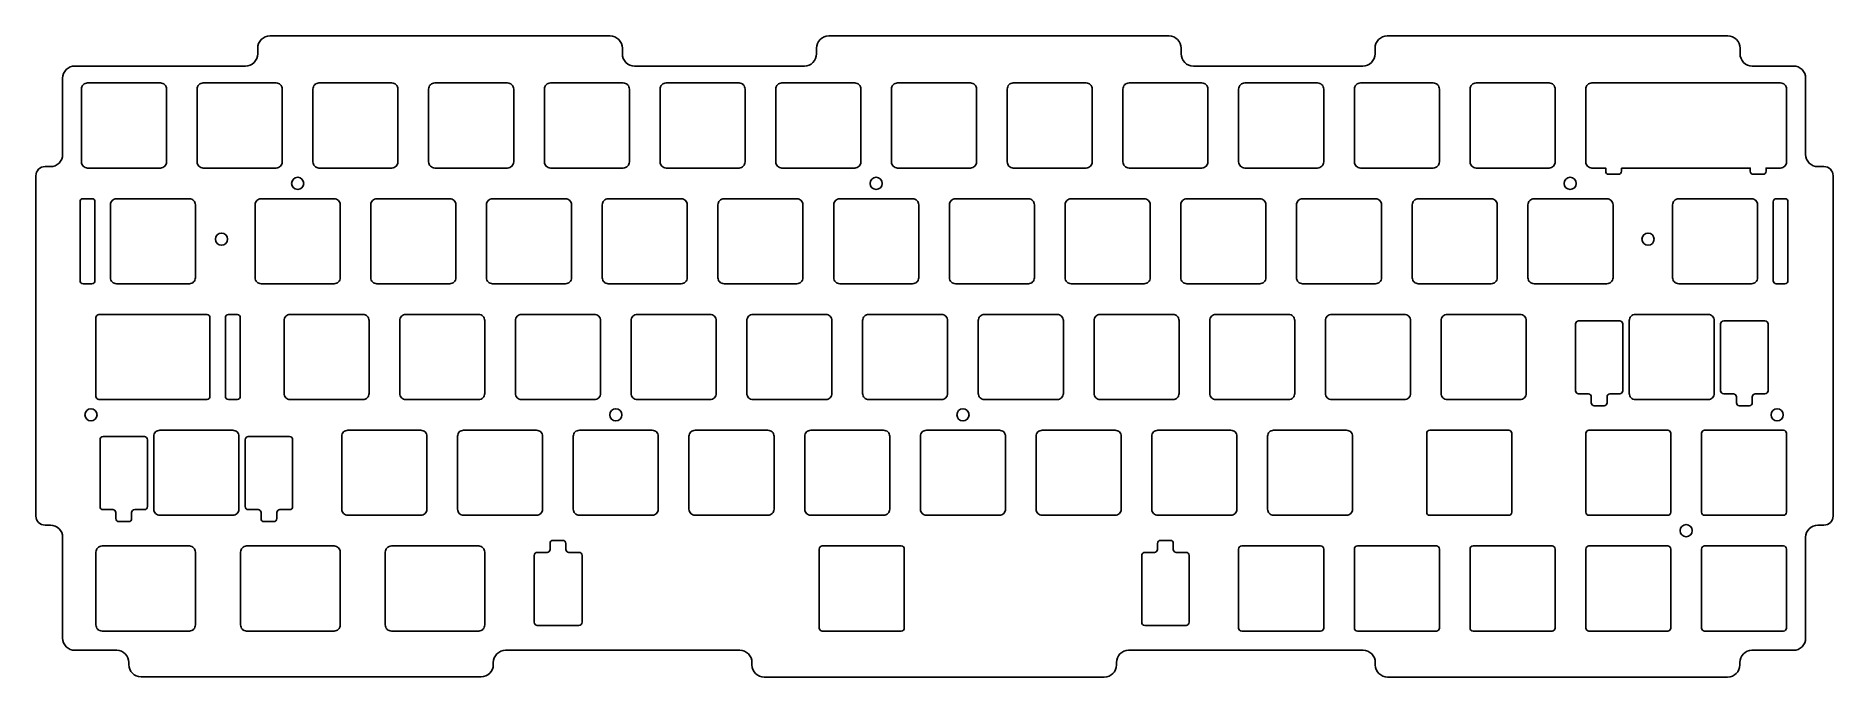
# Model space of a CAD drawing. Header units: millimetres. Extents: x 189 to 485, y 116 to 221.
import ezdxf

# ---------------------------------------------------------------- set-up
doc = ezdxf.new("R2010")
doc.units = ezdxf.units.MM
doc.header["$MEASUREMENT"] = 0

msp = doc.modelspace()

# ---------------------------------------------------------------- linework, layer by layer
for points in [[(478.09, 216.09, -0.414214), (480.09, 214.09), (480.09, 201.54, 0.414214), (482.09, 199.54), (483.11, 199.54, -0.414214), (484.61, 198.04), (484.61, 142.04, -0.414214), (483.11, 140.54), (482.09, 140.54, 0.414214), (480.09, 138.54), (480.09, 121.94, -0.414214), (478.09, 119.94), (471.25, 119.94, 0.414214), (469.25, 117.94), (469.25, 117.54, -0.414213), (467.25, 115.54), (411.25, 115.54, -0.414213), (409.25, 117.54), (409.25, 117.94, 0.414214), (407.25, 119.94), (368.63, 119.94, 0.414214), (366.63, 117.94), (366.63, 117.54, -0.414213), (364.63, 115.54), (308.63, 115.54, -0.414213), (306.63, 117.54), (306.63, 117.94, 0.414214), (304.63, 119.94), (266.05, 119.94, 0.414214), (264.05, 117.94), (264.05, 117.59, -0.414213), (262.05, 115.59), (206.05, 115.59, -0.414213), (204.05, 117.59), (204.05, 117.94, 0.414214), (202.05, 119.94), (195.15, 119.94, -0.414214), (193.15, 121.94), (193.15, 138.54, 0.414214), (191.15, 140.54), (190.25, 140.54, -0.414214), (188.75, 142.04), (188.75, 198.04, -0.414214), (190.25, 199.54), (191.15, 199.54, 0.414214), (193.15, 201.54), (193.15, 214.09, -0.414214), (195.15, 216.09), (223.26, 216.09, 0.414214), (225.26, 218.09), (225.26, 219.04, -0.414214), (227.26, 221.04), (283.29, 221.04, -0.414214), (285.29, 219.04), (285.29, 218.09, 0.414214), (287.29, 216.09), (315.26, 216.09, 0.414214), (317.26, 218.09), (317.26, 219.04, -0.414214), (319.26, 221.04), (375.29, 221.04, -0.414214), (377.29, 219.04), (377.29, 218.09, 0.414214), (379.29, 216.09), (407.2, 216.09, 0.414214), (409.2, 218.09), (409.2, 219.04, -0.414214), (411.2, 221.04), (467.3, 221.04, -0.414214), (469.3, 219.04), (469.3, 218.09, 0.414214), (471.3, 216.09)], [(196.25, 212.31, -0.414214), (197.25, 213.31), (209.25, 213.31, -0.414214), (210.25, 212.31), (210.25, 200.31, -0.414214), (209.25, 199.31), (197.25, 199.31, -0.414214), (196.25, 200.31)], [(215.3, 212.31, -0.414214), (216.3, 213.31), (228.3, 213.31, -0.414214), (229.3, 212.31), (229.3, 200.31, -0.414214), (228.3, 199.31), (216.3, 199.31, -0.414214), (215.3, 200.31)], [(248.35, 200.31, -0.414214), (247.35, 199.31), (235.35, 199.31, -0.414214), (234.35, 200.31), (234.35, 212.31, -0.414214), (235.35, 213.31), (247.35, 213.31, -0.414214), (248.35, 212.31)], [(267.4, 200.31, -0.414214), (266.4, 199.31), (254.4, 199.31, -0.414214), (253.4, 200.31), (253.4, 212.31, -0.414214), (254.4, 213.31), (266.4, 213.31, -0.414214), (267.4, 212.31)], [(286.45, 200.31, -0.414214), (285.45, 199.31), (273.45, 199.31, -0.414214), (272.45, 200.31), (272.45, 212.31, -0.414214), (273.45, 213.31), (285.45, 213.31, -0.414214), (286.45, 212.31)], [(291.5, 212.31, -0.414214), (292.5, 213.31), (304.5, 213.31, -0.414214), (305.5, 212.31), (305.5, 200.31, -0.414214), (304.5, 199.31), (292.5, 199.31, -0.414214), (291.5, 200.31)], [(311.55, 199.31, -0.414214), (310.55, 200.31), (310.55, 212.31, -0.414214), (311.55, 213.31), (323.55, 213.31, -0.414214), (324.55, 212.31), (324.55, 200.31, -0.414214), (323.55, 199.31)], [(343.6, 200.31, -0.414214), (342.6, 199.31), (330.6, 199.31, -0.414214), (329.6, 200.31), (329.6, 212.31, -0.414214), (330.6, 213.31), (342.6, 213.31, -0.414214), (343.6, 212.31)], [(361.65, 213.31, -0.414214), (362.65, 212.31), (362.65, 200.31, -0.414214), (361.65, 199.31), (349.65, 199.31, -0.414214), (348.65, 200.31), (348.65, 212.31, -0.414214), (349.65, 213.31)], [(380.7, 213.31, -0.414214), (381.7, 212.31), (381.7, 200.31, -0.414214), (380.7, 199.31), (368.7, 199.31, -0.414214), (367.7, 200.31), (367.7, 212.31, -0.414214), (368.7, 213.31)], [(399.75, 213.31, -0.414214), (400.75, 212.31), (400.75, 200.31, -0.414214), (399.75, 199.31), (387.75, 199.31, -0.414214), (386.75, 200.31), (386.75, 212.31, -0.414214), (387.75, 213.31)], [(418.8, 213.31, -0.414214), (419.8, 212.31), (419.8, 200.31, -0.414214), (418.8, 199.31), (406.8, 199.31, -0.414214), (405.8, 200.31), (405.8, 212.31, -0.414214), (406.8, 213.31)], [(437.85, 213.31, -0.414214), (438.85, 212.31), (438.85, 200.31, -0.414214), (437.85, 199.31), (425.85, 199.31, -0.414214), (424.85, 200.31), (424.85, 212.31, -0.414214), (425.85, 213.31)], [(449.78, 199.31), (470.98, 199.31), (470.98, 198.77, 0.414214), (471.48, 198.27), (473.08, 198.27, 0.414214), (473.58, 198.77), (473.58, 199.31), (475.95, 199.31, 0.414214), (476.95, 200.31), (476.95, 212.31, 0.414214), (475.95, 213.31), (444.9, 213.31, 0.414214), (443.9, 212.31), (443.9, 200.31, 0.414214), (444.9, 199.31), (447.18, 199.31), (447.18, 198.77, 0.414214), (447.68, 198.27), (449.28, 198.27, 0.414214), (449.78, 198.77)], [(196.02, 193.76, -0.414214), (196.52, 194.26), (197.97, 194.26, -0.414214), (198.47, 193.76), (198.47, 180.76, -0.414214), (197.97, 180.26), (196.52, 180.26, -0.414214), (196.02, 180.76)], [(201.01, 193.26, -0.414214), (202.01, 194.26), (214.01, 194.26, -0.414214), (215.01, 193.26), (215.01, 181.26, -0.414214), (214.01, 180.26), (202.01, 180.26, -0.414214), (201.01, 181.26)], [(237.83, 194.26, -0.414214), (238.83, 193.26), (238.83, 181.26, -0.414214), (237.83, 180.26), (225.83, 180.26, -0.414214), (224.83, 181.26), (224.83, 193.26, -0.414214), (225.83, 194.26)], [(256.88, 194.26, -0.414214), (257.88, 193.26), (257.88, 181.26, -0.414214), (256.88, 180.26), (244.88, 180.26, -0.414214), (243.88, 181.26), (243.88, 193.26, -0.414214), (244.88, 194.26)], [(275.93, 194.26, -0.414214), (276.93, 193.26), (276.93, 181.26, -0.414214), (275.93, 180.26), (263.93, 180.26, -0.414214), (262.93, 181.26), (262.93, 193.26, -0.414214), (263.93, 194.26)], [(294.98, 194.26, -0.414214), (295.98, 193.26), (295.98, 181.26, -0.414214), (294.98, 180.26), (282.98, 180.26, -0.414214), (281.98, 181.26), (281.98, 193.26, -0.414214), (282.98, 194.26)], [(314.03, 194.26, -0.414214), (315.03, 193.26), (315.03, 181.26, -0.414214), (314.03, 180.26), (302.03, 180.26, -0.414214), (301.03, 181.26), (301.03, 193.26, -0.414214), (302.03, 194.26)], [(334.08, 181.26, -0.414214), (333.08, 180.26), (321.08, 180.26, -0.414214), (320.08, 181.26), (320.08, 193.26, -0.414214), (321.08, 194.26), (333.08, 194.26, -0.414214), (334.08, 193.26)], [(353.13, 181.26, -0.414214), (352.13, 180.26), (340.13, 180.26, -0.414214), (339.13, 181.26), (339.13, 193.26, -0.414214), (340.13, 194.26), (352.13, 194.26, -0.414214), (353.13, 193.26)], [(372.18, 181.26, -0.414214), (371.18, 180.26), (359.18, 180.26, -0.414214), (358.18, 181.26), (358.18, 193.26, -0.414214), (359.18, 194.26), (371.18, 194.26, -0.414214), (372.18, 193.26)], [(377.23, 193.26, -0.414214), (378.23, 194.26), (390.23, 194.26, -0.414214), (391.23, 193.26), (391.23, 181.26, -0.414214), (390.23, 180.26), (378.23, 180.26, -0.414214), (377.23, 181.26)], [(397.28, 180.26, -0.414214), (396.28, 181.26), (396.28, 193.26, -0.414214), (397.28, 194.26), (409.28, 194.26, -0.414214), (410.28, 193.26), (410.28, 181.26, -0.414214), (409.28, 180.26)], [(415.33, 193.26, -0.414214), (416.33, 194.26), (428.33, 194.26, -0.414214), (429.33, 193.26), (429.33, 181.26, -0.414214), (428.33, 180.26), (416.33, 180.26, -0.414214), (415.33, 181.26)], [(434.38, 193.26, -0.414214), (435.38, 194.26), (447.38, 194.26, -0.414214), (448.38, 193.26), (448.38, 181.26, -0.414214), (447.38, 180.26), (435.38, 180.26, -0.414214), (434.38, 181.26)], [(458.19, 193.26, -0.414214), (459.19, 194.26), (471.19, 194.26, -0.414214), (472.19, 193.26), (472.19, 181.26, -0.414214), (471.19, 180.26), (459.19, 180.26, -0.414214), (458.19, 181.26)], [(477.18, 180.76), (477.18, 193.76, 0.414214), (476.68, 194.26), (475.24, 194.26, 0.414214), (474.74, 193.76), (474.74, 180.76, 0.414214), (475.24, 180.26), (476.68, 180.26, 0.414214)], [(217.4, 174.22), (217.4, 174.71, 0.414214), (216.9, 175.21), (199.13, 175.21, 0.414214), (198.63, 174.71), (198.63, 161.71, 0.414214), (199.13, 161.21), (216.9, 161.21, 0.414214), (217.4, 161.71), (217.4, 162.19, 0.003953), (217.4, 162.21), (217.4, 174.21, 0.003953)], [(220.44, 161.21, -0.414214), (219.94, 161.71), (219.94, 174.71, -0.414214), (220.44, 175.21), (221.89, 175.21, -0.414214), (222.39, 174.71), (222.39, 161.71, -0.414214), (221.89, 161.21)], [(243.59, 162.21, -0.414214), (242.59, 161.21), (230.59, 161.21, -0.414214), (229.59, 162.21), (229.59, 174.21, -0.414214), (230.59, 175.21), (242.59, 175.21, -0.414214), (243.59, 174.21)], [(261.64, 175.21, -0.414214), (262.64, 174.21), (262.64, 162.21, -0.414214), (261.64, 161.21), (249.64, 161.21, -0.414214), (248.64, 162.21), (248.64, 174.21, -0.414214), (249.64, 175.21)], [(280.69, 175.21, -0.414214), (281.69, 174.21), (281.69, 162.21, -0.414214), (280.69, 161.21), (268.69, 161.21, -0.414214), (267.69, 162.21), (267.69, 174.21, -0.414214), (268.69, 175.21)], [(300.74, 162.21, -0.414214), (299.74, 161.21), (287.74, 161.21, -0.414214), (286.74, 162.21), (286.74, 174.21, -0.414214), (287.74, 175.21), (299.74, 175.21, -0.414214), (300.74, 174.21)], [(319.79, 162.21, -0.414214), (318.79, 161.21), (306.79, 161.21, -0.414214), (305.79, 162.21), (305.79, 174.21, -0.414214), (306.79, 175.21), (318.79, 175.21, -0.414214), (319.79, 174.21)], [(338.84, 162.21, -0.414214), (337.84, 161.21), (325.84, 161.21, -0.414214), (324.84, 162.21), (324.84, 174.21, -0.414214), (325.84, 175.21), (337.84, 175.21, -0.414214), (338.84, 174.21)], [(344.89, 161.21, -0.414214), (343.89, 162.21), (343.89, 174.21, -0.414214), (344.89, 175.21), (356.89, 175.21, -0.414214), (357.89, 174.21), (357.89, 162.21, -0.414214), (356.89, 161.21)], [(376.94, 162.21, -0.414214), (375.94, 161.21), (363.94, 161.21, -0.414214), (362.94, 162.21), (362.94, 174.21, -0.414214), (363.94, 175.21), (375.94, 175.21, -0.414214), (376.94, 174.21)], [(395.99, 162.21, -0.414214), (394.99, 161.21), (382.99, 161.21, -0.414214), (381.99, 162.21), (381.99, 174.21, -0.414214), (382.99, 175.21), (394.99, 175.21, -0.414214), (395.99, 174.21)], [(401.04, 174.21, -0.414214), (402.04, 175.21), (414.04, 175.21, -0.414214), (415.04, 174.21), (415.04, 162.21, -0.414214), (414.04, 161.21), (402.04, 161.21, -0.414214), (401.04, 162.21)], [(434.09, 162.21, -0.414214), (433.09, 161.21), (421.09, 161.21, -0.414214), (420.09, 162.21), (420.09, 174.21, -0.414214), (421.09, 175.21), (433.09, 175.21, -0.414214), (434.09, 174.21)], [(451.05, 174.21, -0.414214), (452.05, 175.21), (464.05, 175.21, -0.414214), (465.05, 174.21), (465.05, 162.21, -0.414214), (464.05, 161.21), (452.05, 161.21, -0.414214), (451.05, 162.21)], [(447.4, 161.65, -0.414214), (447.9, 162.15), (449.5, 162.15, 0.414214), (450, 162.65), (450, 173.65, 0.414214), (449.5, 174.15), (442.7, 174.15, 0.414214), (442.2, 173.65), (442.2, 162.65, 0.414214), (442.7, 162.15), (444.3, 162.15, -0.414214), (444.8, 161.65), (444.8, 160.67, 0.414214), (445.3, 160.17), (446.9, 160.17, 0.414214), (447.4, 160.67)], [(468.2, 162.15, -0.414214), (468.7, 161.65), (468.7, 160.67, 0.414214), (469.2, 160.17), (470.8, 160.17, 0.414214), (471.3, 160.67), (471.3, 161.65, -0.414214), (471.8, 162.15), (473.4, 162.15, 0.414214), (473.9, 162.65), (473.9, 173.65, 0.414214), (473.4, 174.15), (466.6, 174.15, 0.414214), (466.1, 173.65), (466.1, 162.65, 0.414214), (466.6, 162.15)], [(204.51, 142.6, -0.414214), (205.01, 143.1), (206.61, 143.1, 0.414214), (207.11, 143.6), (207.11, 154.6, 0.414214), (206.61, 155.1), (199.81, 155.1, 0.414214), (199.31, 154.6), (199.31, 143.6, 0.414214), (199.81, 143.1), (201.41, 143.1, -0.414214), (201.91, 142.6), (201.91, 141.62, 0.414214), (202.41, 141.12), (204.01, 141.12, 0.414214), (204.51, 141.62)], [(221.16, 156.16, -0.414214), (222.16, 155.16), (222.16, 143.16, -0.414214), (221.16, 142.16), (209.16, 142.16, -0.414214), (208.16, 143.16), (208.16, 155.16, -0.414214), (209.16, 156.16)], [(225.31, 143.1, -0.414214), (225.81, 142.6), (225.81, 141.62, 0.414214), (226.31, 141.12), (227.91, 141.12, 0.414214), (228.41, 141.62), (228.41, 142.6, -0.414214), (228.91, 143.1), (230.51, 143.1, 0.414214), (231.01, 143.6), (231.01, 154.6, 0.414214), (230.51, 155.1), (223.71, 155.1, 0.414214), (223.21, 154.6), (223.21, 143.6, 0.414214), (223.71, 143.1)], [(253.11, 143.16, -0.414214), (252.11, 142.16), (240.11, 142.16, -0.414214), (239.11, 143.16), (239.11, 155.16, -0.414214), (240.11, 156.16), (252.11, 156.16, -0.414214), (253.11, 155.16)], [(258.16, 155.16, -0.414214), (259.16, 156.16), (271.16, 156.16, -0.414214), (272.16, 155.16), (272.16, 143.16, -0.414214), (271.16, 142.16), (259.16, 142.16, -0.414214), (258.16, 143.16)], [(277.21, 155.16, -0.414214), (278.21, 156.16), (290.21, 156.16, -0.414214), (291.21, 155.16), (291.21, 143.16, -0.414214), (290.21, 142.16), (278.21, 142.16, -0.414214), (277.21, 143.16)], [(310.26, 143.16, -0.414214), (309.26, 142.16), (297.26, 142.16, -0.414214), (296.26, 143.16), (296.26, 155.16, -0.414214), (297.26, 156.16), (309.26, 156.16, -0.414214), (310.26, 155.16)], [(329.31, 143.16, -0.414214), (328.31, 142.16), (316.31, 142.16, -0.414214), (315.31, 143.16), (315.31, 155.16, -0.414214), (316.31, 156.16), (328.31, 156.16, -0.414214), (329.31, 155.16)], [(348.36, 143.16, -0.414214), (347.36, 142.16), (335.36, 142.16, -0.414214), (334.36, 143.16), (334.36, 155.16, -0.414214), (335.36, 156.16), (347.36, 156.16, -0.414214), (348.36, 155.16)], [(353.41, 155.16, -0.414214), (354.41, 156.16), (366.41, 156.16, -0.414214), (367.41, 155.16), (367.41, 143.16, -0.414214), (366.41, 142.16), (354.41, 142.16, -0.414214), (353.41, 143.16)], [(386.46, 143.16, -0.414214), (385.46, 142.16), (373.46, 142.16, -0.414214), (372.46, 143.16), (372.46, 155.16, -0.414214), (373.46, 156.16), (385.46, 156.16, -0.414214), (386.46, 155.16)], [(405.51, 143.16, -0.414214), (404.51, 142.16), (392.51, 142.16, -0.414214), (391.51, 143.16), (391.51, 155.16, -0.414214), (392.51, 156.16), (404.51, 156.16, -0.414214), (405.51, 155.16)], [(431.71, 142.66), (431.71, 155.66, 0.414214), (431.21, 156.16), (418.21, 156.16, 0.414214), (417.71, 155.66), (417.71, 142.66, 0.414214), (418.21, 142.16), (431.21, 142.16, 0.414214)], [(457.9, 142.66), (457.9, 155.66, 0.414214), (457.4, 156.16), (444.4, 156.16, 0.414214), (443.9, 155.66), (443.9, 142.66, 0.414214), (444.4, 142.16), (457.4, 142.16, 0.414214)], [(476.95, 142.66), (476.95, 155.66, 0.414214), (476.45, 156.16), (463.45, 156.16, 0.414214), (462.95, 155.66), (462.95, 142.66, 0.414214), (463.45, 142.16), (476.45, 142.16, 0.414214)], [(198.63, 136.11, -0.414214), (199.63, 137.11), (214.01, 137.11, -0.414214), (215.01, 136.11), (215.01, 124.11, -0.414214), (214.01, 123.11), (199.63, 123.11, -0.414214), (198.63, 124.11)], [(222.44, 136.11, -0.414214), (223.44, 137.11), (237.83, 137.11, -0.414214), (238.83, 136.11), (238.83, 124.11, -0.414214), (237.83, 123.11), (223.44, 123.11, -0.414214), (222.44, 124.11)], [(247.26, 123.11, -0.414214), (246.26, 124.11), (246.26, 136.11, -0.414214), (247.26, 137.11), (261.64, 137.11, -0.414214), (262.64, 136.11), (262.64, 124.11, -0.414214), (261.64, 123.11)], [(278.15, 136.05), (276.49, 136.05, -0.414214), (275.99, 136.55), (275.99, 137.53, 0.414214), (275.49, 138.03), (273.89, 138.03, 0.414214), (273.39, 137.53), (273.39, 136.55, -0.414214), (272.89, 136.05), (271.29, 136.05, 0.414214), (270.79, 135.55), (270.79, 124.55, 0.414214), (271.29, 124.05), (278.15, 124.05, 0.414214), (278.65, 124.55), (278.65, 135.55, 0.414214)], [(318.2, 123.11), (331.2, 123.11, 0.414214), (331.7, 123.61), (331.7, 136.61, 0.414214), (331.2, 137.11), (318.2, 137.11, 0.414214), (317.7, 136.61), (317.7, 123.61, 0.414214)], [(370.79, 124.58), (370.79, 124.55, 0.414214), (371.29, 124.05), (378.09, 124.05, 0.414214), (378.59, 124.55), (378.59, 128.57), (378.59, 128.57), (378.59, 131.64), (378.59, 131.64), (378.59, 135.55, 0.414214), (378.09, 136.05), (376.49, 136.05, -0.414214), (375.99, 136.55), (375.99, 137.53, 0.414214), (375.49, 138.03), (373.89, 138.03, 0.414214), (373.39, 137.53), (373.39, 136.55, -0.414214), (372.89, 136.05), (371.29, 136.05, 0.365447), (370.8, 135.63), (370.8, 135.63), (370.8, 124.58)], [(400.75, 123.61), (400.75, 136.61, 0.414214), (400.25, 137.11), (387.25, 137.11, 0.414214), (386.75, 136.61), (386.75, 123.61, 0.414214), (387.25, 123.11), (400.25, 123.11, 0.414214)], [(419.8, 123.61), (419.8, 136.61, 0.414214), (419.3, 137.11), (406.3, 137.11, 0.414214), (405.8, 136.61), (405.8, 123.61, 0.414214), (406.3, 123.11), (419.3, 123.11, 0.414214)], [(438.85, 123.61), (438.85, 136.61, 0.414214), (438.35, 137.11), (425.35, 137.11, 0.414214), (424.85, 136.61), (424.85, 123.61, 0.414214), (425.35, 123.11), (438.35, 123.11, 0.414214)], [(457.9, 123.61), (457.9, 136.61, 0.414214), (457.4, 137.11), (444.4, 137.11, 0.414214), (443.9, 136.61), (443.9, 123.61, 0.414214), (444.4, 123.11), (457.4, 123.11, 0.414214)], [(476.95, 123.61), (476.95, 136.61, 0.414214), (476.45, 137.11), (463.45, 137.11, 0.414214), (462.95, 136.61), (462.95, 123.61, 0.414214), (463.45, 123.11), (476.45, 123.11, 0.414214)]]:
    msp.add_lwpolyline(points, format="xyb", close=True)
at = {"extrusion": (0, 0, -1)}
for centre in [(-231.84, 196.78), (-327.09, 196.78), (-441.34, 196.78), (-219.3, 187.61), (-454.15, 187.61), (-197.81, 158.69), (-284.21, 158.68), (-341.36, 158.68), (-475.39, 158.69), (-460.43, 139.63)]:
    msp.add_circle(centre, 1, dxfattribs=at)

doc.saveas('drawing.dxf')
